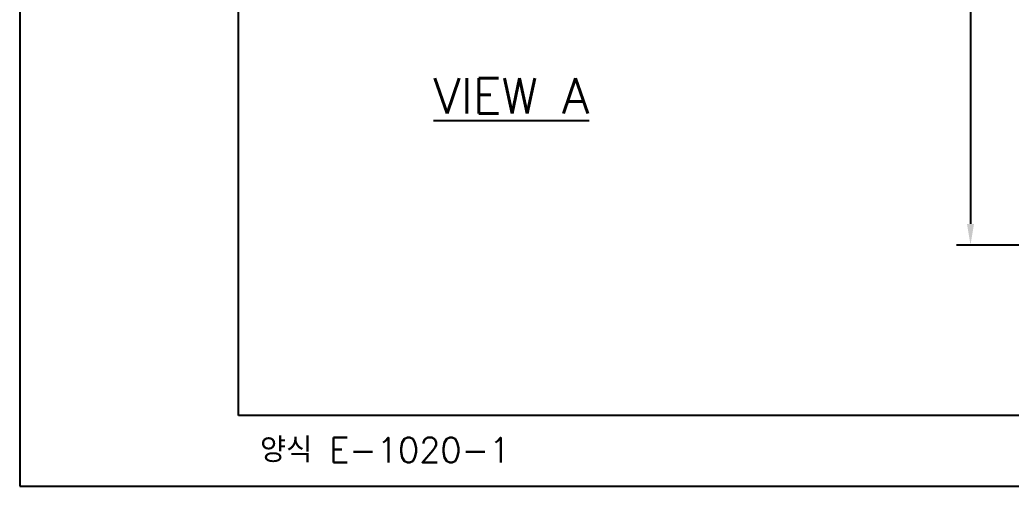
# Model space of a CAD drawing. Extents: x -5208 to -4788, y -2139 to -1842.
# Drawn here: x -5207.8 to -5067.4, y -2138.6 to -2072.6 of the extents above; entities that cross this region are included whole.
import ezdxf

# ---------------------------------------------------------------- set-up
doc = ezdxf.new("R2010")
doc.units = 0
doc.header["$LTSCALE"] = 7
doc.layers.get('0').update_dxf_attribs({"color": 2, "linetype": 'CONTINUOUS'})
for name, color, linetype in [('D', 2, 'CONTINUOUS'), ('DWG', 7, 'CONTINUOUS'), ('TXT', 4, 'CONTINUOUS')]:
    doc.layers.add(name, color=color, linetype=linetype)
doc.styles.add('GHS', font='ROMANS.shx', dxfattribs={"bigfont": 'GHS.shx'})

# ---------------------------------------------------------------- blocks, each defined once
blk = doc.blocks.new('BORDER')
for p, q in [((0, 1), (0, 0)), ((0, 0), (1, 0))]:
    blk.add_line(p, q)

msp = doc.modelspace()

# ---------------------------------------------------------------- linework, layer by layer
at = {"layer": 'D'}
for p, q in [((-5073.13, -2018.2), (-5073.13, -2101.5)), ((-5004.3, -2104.5), (-5075.13, -2104.5))]:
    msp.add_line(p, q, dxfattribs=at)
msp.add_solid([(-5073.63, -2101.5), (-5072.63, -2101.5), (-5073.13, -2104.5)], dxfattribs=at)
at = {"layer": 'TXT'}
for p, q in [((-5176.81, -2128.64), (-5176.81, -1854.64)), ((-4798.81, -2128.64), (-5176.81, -2128.64))]:
    msp.add_line(p, q, dxfattribs=at)

# ---------------------------------------------------------------- block references
at = {"xscale": 420, "yscale": 297, "zscale": 420}
msp.add_blockref('BORDER', (-5207.81, -2138.64), dxfattribs=at)

# ---------------------------------------------------------------- texts
at = {"layer": 'D', "color": 7, "style": 'GHS'}
msp.add_text('%%UVIEW A', height=5, dxfattribs=at).set_placement((-5149.22, -2085.85))
at = {"layer": 'DWG', "style": 'GHS'}
msp.add_text('양식 E-1020-1', height=3.5, dxfattribs=at).set_placement((-5173.79, -2135.27))

doc.saveas('drawing.dxf')
